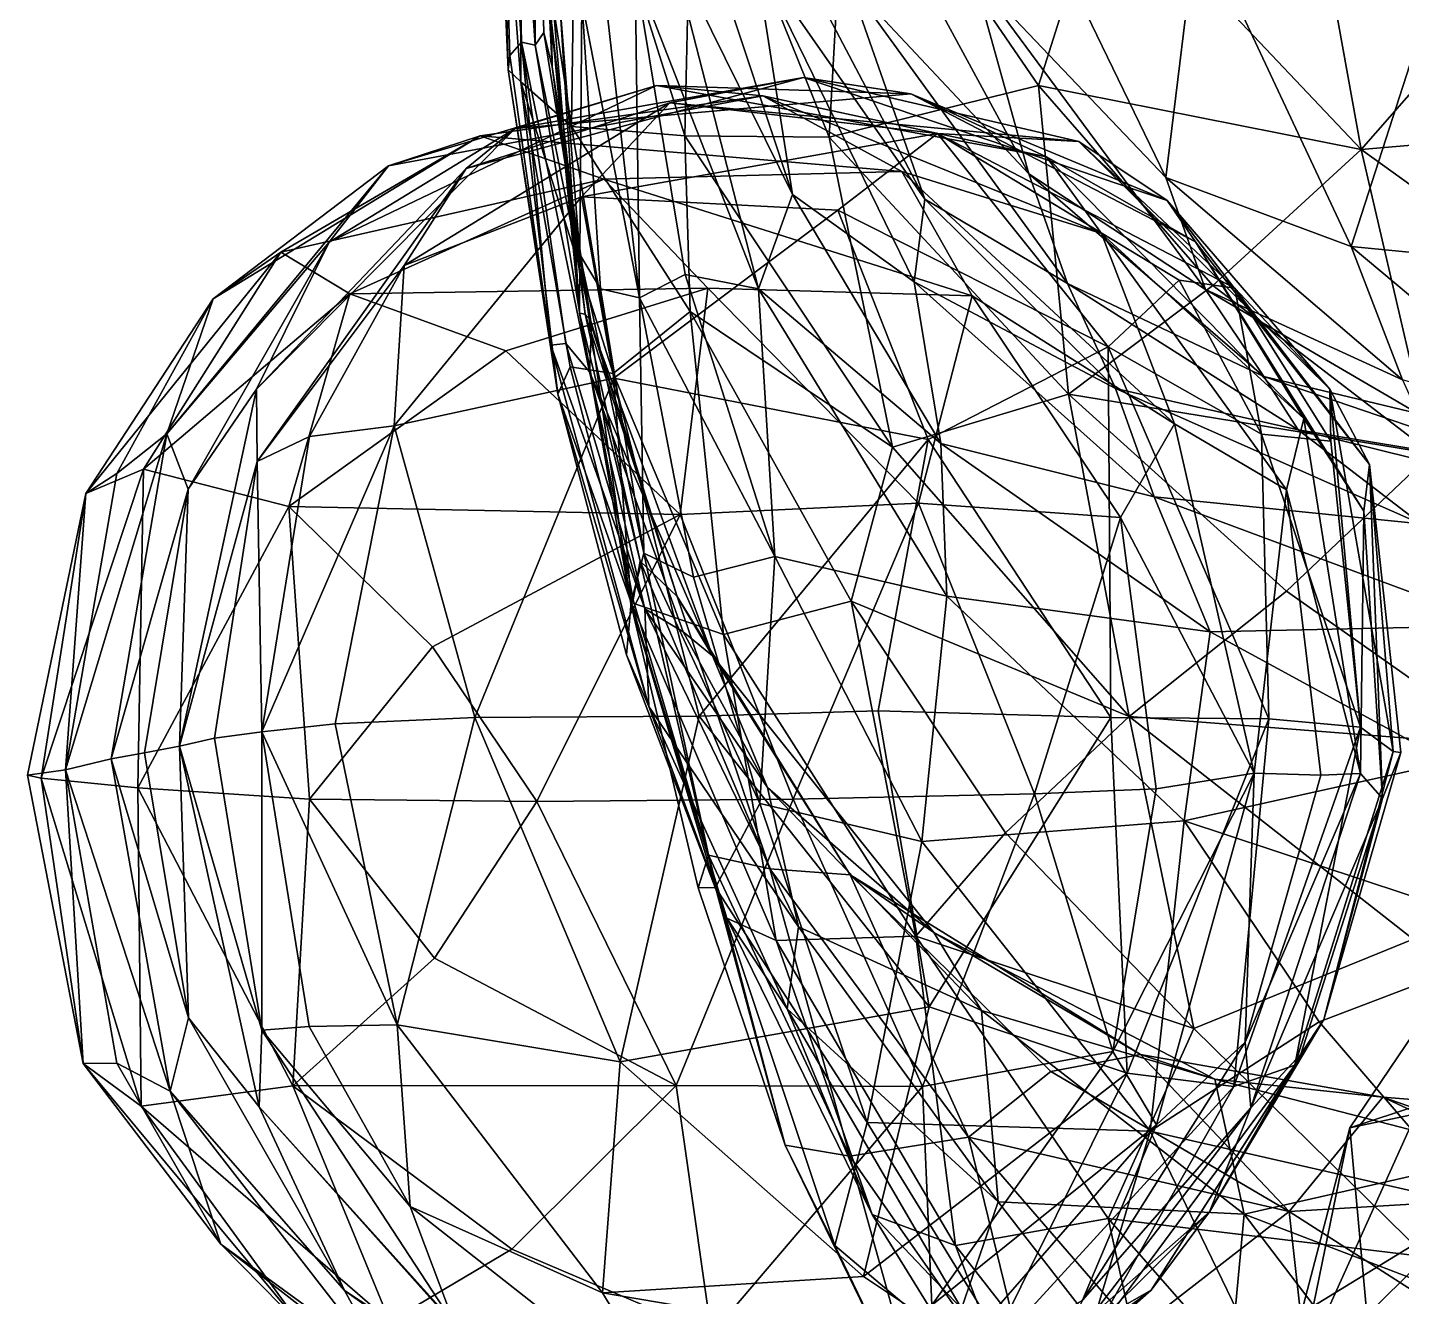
# Model space of a CAD drawing. Extents: x 373697 to 374058, y 6959904 to 6960301.
# Drawn here: x 373911.6 to 373932.45, y 6960183.37 to 6960202.63 of the extents above; entities that cross this region are included whole.
import ezdxf

# ---------------------------------------------------------------- set-up
doc = ezdxf.new("R2010")
doc.units = 0
doc.layers.add('Bht_Fk', color=7, linetype='CONTINUOUS')

msp = doc.modelspace()

# ---------------------------------------------------------------- linework, layer by layer
at = {"layer": 'Bht_Fk'}
for points in [[(373919.301, 6960202.366, 59.566), (373919.001, 6960206.827, 58.327), (373919.154, 6960206.919, 59.711)], [(373919.301, 6960202.366, 59.566), (373919.154, 6960206.919, 59.711), (373919.313, 6960206.947, 61.317)], [(373919.436, 6960202.558, 61.368), (373919.301, 6960202.366, 59.566), (373919.313, 6960206.947, 61.317)], [(373919.313, 6960206.947, 61.317), (373919.441, 6960206.422, 63.377), (373919.561, 6960202.039, 62.889)], [(373919.561, 6960202.039, 62.889), (373919.436, 6960202.558, 61.368), (373919.313, 6960206.947, 61.317)], [(373918.782, 6960206.63, 56.105), (373918.89, 6960201.99, 54.522), (373918.691, 6960206.568, 54.492)], [(373919.001, 6960206.827, 58.327), (373919.095, 6960202.412, 57.752), (373918.782, 6960206.63, 56.105)], [(373919.095, 6960202.412, 57.752), (373918.92, 6960202.208, 56.134), (373918.782, 6960206.63, 56.105)], [(373918.92, 6960202.208, 56.134), (373918.89, 6960201.99, 54.522), (373918.782, 6960206.63, 56.105)], [(373919.301, 6960202.366, 59.566), (373919.095, 6960202.412, 57.752), (373919.001, 6960206.827, 58.327)], [(373918.89, 6960201.99, 54.522), (373918.735, 6960206.477, 53.22), (373918.691, 6960206.568, 54.492)], [(373919.084, 6960201.809, 52.787), (373918.735, 6960206.477, 53.22), (373918.89, 6960201.99, 54.522)], [(373919.073, 6960206.3, 51.512), (373918.735, 6960206.477, 53.22), (373919.084, 6960201.809, 52.787)], [(373919.549, 6960202.712, 64.936), (373919.561, 6960202.039, 62.889), (373919.441, 6960206.422, 63.377)], [(373919.853, 6960201.133, 51.097), (373919.073, 6960206.3, 51.512), (373919.084, 6960201.809, 52.787)], [(373919.926, 6960206.227, 49.775), (373919.073, 6960206.3, 51.512), (373919.853, 6960201.133, 51.097)], [(373919.926, 6960206.227, 49.775), (373919.853, 6960201.133, 51.097), (373921.573, 6960200.992, 49.62)], [(373919.926, 6960206.227, 49.775), (373921.573, 6960200.992, 49.62), (373921.688, 6960206.114, 48.419)], [(373921.573, 6960200.992, 49.62), (373923.765, 6960200.97, 48.845), (373921.688, 6960206.114, 48.419)], [(373923.765, 6960200.97, 48.845), (373924.041, 6960205.987, 47.762), (373921.688, 6960206.114, 48.419)], [(373923.765, 6960200.97, 48.845), (373926.942, 6960201.755, 48.496), (373924.041, 6960205.987, 47.762)], [(373926.942, 6960201.755, 48.496), (373927.938, 6960204.906, 47.904), (373924.041, 6960205.987, 47.762)], [(373931.841, 6960200.783, 49.477), (373931.012, 6960205.383, 48.315), (373927.938, 6960204.906, 47.904)], [(373934.085, 6960203.347, 49.456), (373931.012, 6960205.383, 48.315), (373931.841, 6960200.783, 49.477)], [(373928.877, 6960200.358, 89.072), (373925.961, 6960203.419, 86.954), (373926.704, 6960204.84, 88.617)], [(373928.877, 6960200.358, 89.072), (373926.704, 6960204.84, 88.617), (373929.358, 6960204.291, 91.318)], [(373926.942, 6960201.755, 48.496), (373931.841, 6960200.783, 49.477), (373927.938, 6960204.906, 47.904)], [(373926.795, 6960200.413, 85.548), (373924.062, 6960203.329, 82.921), (373924.568, 6960204.523, 85.148)], [(373926.795, 6960200.413, 85.548), (373924.568, 6960204.523, 85.148), (373925.961, 6960203.419, 86.954)], [(373933.371, 6960204.517, 94.405), (373931.687, 6960199.311, 91.798), (373929.358, 6960204.291, 91.318)], [(373935.406, 6960198.944, 94.969), (373931.687, 6960199.311, 91.798), (373933.371, 6960204.517, 94.405)], [(373931.687, 6960199.311, 91.798), (373928.877, 6960200.358, 89.072), (373929.358, 6960204.291, 91.318)], [(373920.821, 6960203.481, 73.489), (373921.367, 6960203.835, 75.432), (373922.694, 6960198.669, 75.717)], [(373923.21, 6960200.101, 77.616), (373921.367, 6960203.835, 75.432), (373922.05, 6960203.596, 77.377)], [(373922.694, 6960198.669, 75.717), (373921.367, 6960203.835, 75.432), (373923.21, 6960200.101, 77.616)], [(373922.644, 6960203.716, 79.24), (373923.21, 6960200.101, 77.616), (373922.05, 6960203.596, 77.377)], [(373925.215, 6960200.027, 81.573), (373922.644, 6960203.716, 79.24), (373923.223, 6960203.82, 81.103)], [(373925.056, 6960198.775, 79.8), (373922.644, 6960203.716, 79.24), (373925.215, 6960200.027, 81.573)], [(373923.21, 6960200.101, 77.616), (373922.644, 6960203.716, 79.24), (373925.056, 6960198.775, 79.8)], [(373925.215, 6960200.027, 81.573), (373923.223, 6960203.82, 81.103), (373924.062, 6960203.329, 82.921)], [(373920.886, 6960198.529, 71.875), (373920.351, 6960203.26, 71.804), (373920.821, 6960203.481, 73.489)], [(373922.694, 6960198.669, 75.717), (373921.581, 6960198.888, 73.732), (373920.821, 6960203.481, 73.489)], [(373921.581, 6960198.888, 73.732), (373920.886, 6960198.529, 71.875), (373920.821, 6960203.481, 73.489)], [(373924.062, 6960203.329, 82.921), (373926.795, 6960200.413, 85.548), (373927.381, 6960198.751, 83.879)], [(373924.062, 6960203.329, 82.921), (373927.381, 6960198.751, 83.879), (373925.215, 6960200.027, 81.573)], [(373928.877, 6960200.358, 89.072), (373929.478, 6960198.657, 87.846), (373925.961, 6960203.419, 86.954)], [(373929.478, 6960198.657, 87.846), (373926.795, 6960200.413, 85.548), (373925.961, 6960203.419, 86.954)], [(373931.841, 6960200.783, 49.477), (373937.565, 6960201.274, 51.15), (373934.085, 6960203.347, 49.456)], [(373920.011, 6960203.039, 70.147), (373920.351, 6960203.26, 71.804), (373920.886, 6960198.529, 71.875)], [(373919.549, 6960202.712, 64.936), (373919.58, 6960202.913, 66.496), (373919.973, 6960198.301, 66.463)], [(373919.973, 6960198.301, 66.463), (373919.58, 6960202.913, 66.496), (373919.675, 6960203.004, 67.83)], [(373919.978, 6960199.189, 68.404), (373919.675, 6960203.004, 67.83), (373920.011, 6960203.039, 70.147)], [(373919.973, 6960198.301, 66.463), (373919.675, 6960203.004, 67.83), (373919.978, 6960199.189, 68.404)], [(373920.292, 6960198.666, 69.972), (373919.978, 6960199.189, 68.404), (373920.011, 6960203.039, 70.147)], [(373920.292, 6960198.666, 69.972), (373920.011, 6960203.039, 70.147), (373920.886, 6960198.529, 71.875)], [(373919.549, 6960202.712, 64.936), (373920.06, 6960198.283, 64.402), (373919.561, 6960202.039, 62.889)], [(373920.06, 6960198.283, 64.402), (373919.549, 6960202.712, 64.936), (373919.973, 6960198.301, 66.463)], [(373920.159, 6960198.107, 61.477), (373919.301, 6960202.366, 59.566), (373919.436, 6960202.558, 61.368)], [(373920.159, 6960198.107, 61.477), (373919.436, 6960202.558, 61.368), (373919.561, 6960202.039, 62.889)], [(373919.095, 6960202.412, 57.752), (373919.541, 6960197.815, 56.226), (373918.92, 6960202.208, 56.134)], [(373919.095, 6960202.412, 57.752), (373919.301, 6960202.366, 59.566), (373920.129, 6960197.41, 59.523)], [(373920.129, 6960197.41, 59.523), (373919.768, 6960197.84, 57.953), (373919.095, 6960202.412, 57.752)], [(373919.768, 6960197.84, 57.953), (373919.541, 6960197.815, 56.226), (373919.095, 6960202.412, 57.752)], [(373920.159, 6960198.107, 61.477), (373920.129, 6960197.41, 59.523), (373919.301, 6960202.366, 59.566)], [(373918.92, 6960202.208, 56.134), (373919.541, 6960197.815, 56.226), (373918.89, 6960201.99, 54.522)], [(373918.255, 6960200.495, 162.487), (373923.373, 6960201.878, 164.016), (373921.348, 6960201.491, 165.119)], [(373918.255, 6960200.495, 162.487), (373918.997, 6960201.103, 160.942), (373923.373, 6960201.878, 164.016)], [(373919.541, 6960197.815, 56.226), (373919.648, 6960197.07, 54.334), (373918.89, 6960201.99, 54.522)], [(373919.084, 6960201.809, 52.787), (373918.89, 6960201.99, 54.522), (373919.648, 6960197.07, 54.334)], [(373923.373, 6960201.878, 164.016), (373918.997, 6960201.103, 160.942), (373925.004, 6960201.627, 162.781)], [(373920.06, 6960198.283, 64.402), (373920.143, 6960198.192, 63.147), (373919.561, 6960202.039, 62.889)], [(373920.143, 6960198.192, 63.147), (373920.159, 6960198.107, 61.477), (373919.561, 6960202.039, 62.889)], [(373923.373, 6960201.878, 164.016), (373927.553, 6960200.902, 166.809), (373921.348, 6960201.491, 165.119)], [(373923.373, 6960201.878, 164.016), (373928.898, 6960200.007, 165.507), (373927.553, 6960200.902, 166.809)], [(373925.004, 6960201.627, 162.781), (373928.898, 6960200.007, 165.507), (373923.373, 6960201.878, 164.016)], [(373916.177, 6960199.378, 158.452), (373921.143, 6960201.755, 159.998), (373918.997, 6960201.103, 160.942)], [(373917.078, 6960200.535, 157.121), (373921.143, 6960201.755, 159.998), (373916.177, 6960199.378, 158.452)], [(373921.143, 6960201.755, 159.998), (373917.078, 6960200.535, 157.121), (373922.76, 6960201.599, 158.766)], [(373921.143, 6960201.755, 159.998), (373925.004, 6960201.627, 162.781), (373918.997, 6960201.103, 160.942)], [(373919.648, 6960197.07, 54.334), (373919.832, 6960197.483, 52.885), (373919.084, 6960201.809, 52.787)], [(373919.832, 6960197.483, 52.885), (373920.484, 6960197.382, 51.74), (373919.084, 6960201.809, 52.787)], [(373920.484, 6960197.382, 51.74), (373919.853, 6960201.133, 51.097), (373919.084, 6960201.809, 52.787)], [(373921.143, 6960201.755, 159.998), (373927.065, 6960200.672, 161.63), (373925.004, 6960201.627, 162.781)], [(373922.76, 6960201.599, 158.766), (373927.065, 6960200.672, 161.63), (373921.143, 6960201.755, 159.998)], [(373927.4, 6960197.067, 49.881), (373926.942, 6960201.755, 48.496), (373923.765, 6960200.97, 48.845)], [(373925.004, 6960201.627, 162.781), (373929.328, 6960199.38, 163.725), (373928.898, 6960200.007, 165.507)], [(373927.065, 6960200.672, 161.63), (373929.328, 6960199.38, 163.725), (373925.004, 6960201.627, 162.781)], [(373929.59, 6960198.721, 49.619), (373926.942, 6960201.755, 48.496), (373927.4, 6960197.067, 49.881)], [(373931.841, 6960200.783, 49.477), (373926.942, 6960201.755, 48.496), (373929.59, 6960198.721, 49.619)], [(373918.469, 6960200.992, 155.838), (373922.76, 6960201.599, 158.766), (373917.078, 6960200.535, 157.121)], [(373920.003, 6960200.066, 166.304), (373917.313, 6960199.02, 163.903), (373921.348, 6960201.491, 165.119)], [(373917.313, 6960199.02, 163.903), (373918.255, 6960200.495, 162.487), (373921.348, 6960201.491, 165.119)], [(373918.469, 6960200.992, 155.838), (373924.868, 6960200.448, 157.684), (373922.76, 6960201.599, 158.766)], [(373925.408, 6960201.028, 168.041), (373920.003, 6960200.066, 166.304), (373921.348, 6960201.491, 165.119)], [(373927.553, 6960200.902, 166.809), (373925.408, 6960201.028, 168.041), (373921.348, 6960201.491, 165.119)], [(373922.76, 6960201.599, 158.766), (373927.897, 6960199.508, 160.187), (373927.065, 6960200.672, 161.63)], [(373924.868, 6960200.448, 157.684), (373927.897, 6960199.508, 160.187), (373922.76, 6960201.599, 158.766)], [(373931.841, 6960200.783, 49.477), (373935.134, 6960198.415, 51.111), (373937.565, 6960201.274, 51.15)], [(373918.997, 6960201.103, 160.942), (373918.255, 6960200.495, 162.487), (373915.07, 6960197.144, 159.826)], [(373915.07, 6960197.144, 159.826), (373916.177, 6960199.378, 158.452), (373918.997, 6960201.103, 160.942)], [(373919.853, 6960201.133, 51.097), (373921.657, 6960198.325, 50.408), (373921.573, 6960200.992, 49.62)], [(373920.484, 6960197.382, 51.74), (373921.657, 6960198.325, 50.408), (373919.853, 6960201.133, 51.097)], [(373923.895, 6960199.863, 169.091), (373920.003, 6960200.066, 166.304), (373925.408, 6960201.028, 168.041)], [(373928.001, 6960197.786, 170.78), (373923.895, 6960199.863, 169.091), (373925.408, 6960201.028, 168.041)], [(373925.408, 6960201.028, 168.041), (373929.925, 6960198.679, 169.2), (373929.078, 6960198.799, 169.85)], [(373927.553, 6960200.902, 166.809), (373929.925, 6960198.679, 169.2), (373925.408, 6960201.028, 168.041)], [(373929.078, 6960198.799, 169.85), (373928.001, 6960197.786, 170.78), (373925.408, 6960201.028, 168.041)], [(373914.413, 6960198.516, 154.597), (373918.469, 6960200.992, 155.838), (373917.078, 6960200.535, 157.121)], [(373914.413, 6960198.516, 154.597), (373915.443, 6960199.223, 153.302), (373918.469, 6960200.992, 155.838)], [(373918.469, 6960200.992, 155.838), (373915.443, 6960199.223, 153.302), (373920.342, 6960200.332, 154.53)], [(373924.868, 6960200.448, 157.684), (373918.469, 6960200.992, 155.838), (373920.342, 6960200.332, 154.53)], [(373921.573, 6960200.992, 49.62), (373924.727, 6960196.266, 50.16), (373923.765, 6960200.97, 48.845)], [(373921.657, 6960198.325, 50.408), (373924.727, 6960196.266, 50.16), (373921.573, 6960200.992, 49.62)], [(373924.727, 6960196.266, 50.16), (373927.4, 6960197.067, 49.881), (373923.765, 6960200.97, 48.845)], [(373927.553, 6960200.902, 166.809), (373931.364, 6960197.144, 168.236), (373929.925, 6960198.679, 169.2)], [(373927.553, 6960200.902, 166.809), (373928.898, 6960200.007, 165.507), (373931.364, 6960197.144, 168.236)], [(373930.969, 6960196.699, 162.677), (373929.328, 6960199.38, 163.725), (373927.065, 6960200.672, 161.63)], [(373927.897, 6960199.508, 160.187), (373930.969, 6960196.699, 162.677), (373927.065, 6960200.672, 161.63)], [(373932.915, 6960196.168, 51.232), (373931.841, 6960200.783, 49.477), (373929.59, 6960198.721, 49.619)], [(373932.915, 6960196.168, 51.232), (373935.134, 6960198.415, 51.111), (373931.841, 6960200.783, 49.477)], [(373917.078, 6960200.535, 157.121), (373916.177, 6960199.378, 158.452), (373913.71, 6960196.468, 155.958)], [(373913.71, 6960196.468, 155.958), (373914.413, 6960198.516, 154.597), (373917.078, 6960200.535, 157.121)], [(373915.08, 6960196.049, 161.429), (373915.07, 6960197.144, 159.826), (373918.255, 6960200.495, 162.487)], [(373915.08, 6960196.049, 161.429), (373918.255, 6960200.495, 162.487), (373917.313, 6960199.02, 163.903)], [(373925.934, 6960198.563, 156.526), (373924.868, 6960200.448, 157.684), (373920.342, 6960200.332, 154.53)], [(373929.006, 6960196.619, 158.727), (373927.897, 6960199.508, 160.187), (373924.868, 6960200.448, 157.684)], [(373925.934, 6960198.563, 156.526), (373929.006, 6960196.619, 158.727), (373924.868, 6960200.448, 157.684)], [(373930.362, 6960197.339, 86.361), (373926.795, 6960200.413, 85.548), (373929.478, 6960198.657, 87.846)], [(373927.381, 6960198.751, 83.879), (373926.795, 6960200.413, 85.548), (373930.362, 6960197.339, 86.361)], [(373915.443, 6960199.223, 153.302), (373916.488, 6960198.594, 151.932), (373920.342, 6960200.332, 154.53)], [(373916.488, 6960198.594, 151.932), (373921.922, 6960198.68, 153.602), (373920.342, 6960200.332, 154.53)], [(373921.922, 6960198.68, 153.602), (373925.934, 6960198.563, 156.526), (373920.342, 6960200.332, 154.53)], [(373932.466, 6960197.287, 90.347), (373928.877, 6960200.358, 89.072), (373931.687, 6960199.311, 91.798)], [(373929.478, 6960198.657, 87.846), (373928.877, 6960200.358, 89.072), (373932.466, 6960197.287, 90.347)], [(373917.162, 6960196.59, 165.473), (373920.003, 6960200.066, 166.304), (373920.497, 6960197.314, 168.449)], [(373917.313, 6960199.02, 163.903), (373920.003, 6960200.066, 166.304), (373917.162, 6960196.59, 165.473)], [(373920.497, 6960197.314, 168.449), (373920.003, 6960200.066, 166.304), (373923.895, 6960199.863, 169.091)], [(373922.694, 6960198.669, 75.717), (373923.21, 6960200.101, 77.616), (373925.459, 6960196.321, 78.16)], [(373925.459, 6960196.321, 78.16), (373923.21, 6960200.101, 77.616), (373925.056, 6960198.775, 79.8)], [(373925.056, 6960198.775, 79.8), (373925.215, 6960200.027, 81.573), (373928.113, 6960197.157, 82.327)], [(373928.113, 6960197.157, 82.327), (373925.215, 6960200.027, 81.573), (373927.381, 6960198.751, 83.879)], [(373931.364, 6960197.144, 168.236), (373928.898, 6960200.007, 165.507), (373931.968, 6960196.001, 166.374)], [(373931.968, 6960196.001, 166.374), (373928.898, 6960200.007, 165.507), (373929.328, 6960199.38, 163.725)], [(373925.268, 6960196.38, 171.151), (373920.497, 6960197.314, 168.449), (373923.895, 6960199.863, 169.091)], [(373928.001, 6960197.786, 170.78), (373925.268, 6960196.38, 171.151), (373923.895, 6960199.863, 169.091)], [(373913.71, 6960196.468, 155.958), (373916.177, 6960199.378, 158.452), (373914.035, 6960195.625, 158.016)], [(373914.035, 6960195.625, 158.016), (373916.177, 6960199.378, 158.452), (373915.07, 6960197.144, 159.826)], [(373927.897, 6960199.508, 160.187), (373930.708, 6960195.615, 160.897), (373930.969, 6960196.699, 162.677)], [(373929.006, 6960196.619, 158.727), (373930.708, 6960195.615, 160.897), (373927.897, 6960199.508, 160.187)], [(373929.328, 6960199.38, 163.725), (373931.883, 6960195.291, 164.322), (373931.968, 6960196.001, 166.374)], [(373930.969, 6960196.699, 162.677), (373931.883, 6960195.291, 164.322), (373929.328, 6960199.38, 163.725)], [(373912.482, 6960195.562, 152.271), (373915.443, 6960199.223, 153.302), (373914.413, 6960198.516, 154.597)], [(373912.482, 6960195.562, 152.271), (373913.357, 6960195.929, 150.718), (373915.443, 6960199.223, 153.302)], [(373913.357, 6960195.929, 150.718), (373916.488, 6960198.594, 151.932), (373915.443, 6960199.223, 153.302)], [(373919.973, 6960198.301, 66.463), (373919.978, 6960199.189, 68.404), (373920.755, 6960193.894, 68.242)], [(373920.755, 6960193.894, 68.242), (373919.978, 6960199.189, 68.404), (373920.952, 6960194.655, 70.24)], [(373920.292, 6960198.666, 69.972), (373920.952, 6960194.655, 70.24), (373919.978, 6960199.189, 68.404)], [(373931.687, 6960199.311, 91.798), (373934.985, 6960196.554, 92.751), (373932.466, 6960197.287, 90.347)], [(373935.406, 6960198.944, 94.969), (373934.985, 6960196.554, 92.751), (373931.687, 6960199.311, 91.798)], [(373915.875, 6960196.425, 163.422), (373915.08, 6960196.049, 161.429), (373917.313, 6960199.02, 163.903)], [(373915.875, 6960196.425, 163.422), (373917.313, 6960199.02, 163.903), (373917.162, 6960196.59, 165.473)], [(373920.886, 6960198.529, 71.875), (373921.581, 6960198.888, 73.732), (373922.94, 6960194.603, 74.052)], [(373922.94, 6960194.603, 74.052), (373921.581, 6960198.888, 73.732), (373922.694, 6960198.669, 75.717)], [(373925.056, 6960198.775, 79.8), (373928.697, 6960195.51, 80.658), (373925.459, 6960196.321, 78.16)], [(373928.113, 6960197.157, 82.327), (373928.697, 6960195.51, 80.658), (373925.056, 6960198.775, 79.8)], [(373930.362, 6960197.339, 86.361), (373930.883, 6960196.527, 84.802), (373927.381, 6960198.751, 83.879)], [(373930.883, 6960196.527, 84.802), (373928.113, 6960197.157, 82.327), (373927.381, 6960198.751, 83.879)], [(373927.4, 6960197.067, 49.881), (373932.915, 6960196.168, 51.232), (373929.59, 6960198.721, 49.619)], [(373929.078, 6960198.799, 169.85), (373930.33, 6960196.461, 170.582), (373928.001, 6960197.786, 170.78)], [(373930.33, 6960196.461, 170.582), (373929.078, 6960198.799, 169.85), (373929.925, 6960198.679, 169.2)], [(373912.952, 6960195.867, 154.108), (373912.482, 6960195.562, 152.271), (373914.413, 6960198.516, 154.597)], [(373912.952, 6960195.867, 154.108), (373914.413, 6960198.516, 154.597), (373913.71, 6960196.468, 155.958)], [(373913.357, 6960195.929, 150.718), (373915.564, 6960195.365, 149.875), (373916.488, 6960198.594, 151.932)], [(373915.564, 6960195.365, 149.875), (373918.855, 6960197.725, 151.621), (373916.488, 6960198.594, 151.932)], [(373918.855, 6960197.725, 151.621), (373921.922, 6960198.68, 153.602), (373916.488, 6960198.594, 151.932)], [(373918.855, 6960197.725, 151.621), (373921.505, 6960195.244, 151.737), (373921.922, 6960198.68, 153.602)], [(373920.886, 6960198.529, 71.875), (373920.952, 6960194.655, 70.24), (373920.292, 6960198.666, 69.972)], [(373922.94, 6960194.603, 74.052), (373921.707, 6960194.292, 71.954), (373920.886, 6960198.529, 71.875)], [(373921.707, 6960194.292, 71.954), (373920.952, 6960194.655, 70.24), (373920.886, 6960198.529, 71.875)], [(373921.505, 6960195.244, 151.737), (373925.123, 6960195.417, 154.185), (373921.922, 6960198.68, 153.602)], [(373925.934, 6960198.563, 156.526), (373921.922, 6960198.68, 153.602), (373925.123, 6960195.417, 154.185)], [(373925.459, 6960196.321, 78.16), (373925.551, 6960194.005, 76.669), (373922.694, 6960198.669, 75.717)], [(373925.551, 6960194.005, 76.669), (373922.94, 6960194.603, 74.052), (373922.694, 6960198.669, 75.717)], [(373925.123, 6960195.417, 154.185), (373928.187, 6960195.196, 156.94), (373925.934, 6960198.563, 156.526)], [(373928.187, 6960195.196, 156.94), (373929.006, 6960196.619, 158.727), (373925.934, 6960198.563, 156.526)], [(373932.466, 6960197.287, 90.347), (373932.702, 6960196.777, 88.698), (373929.478, 6960198.657, 87.846)], [(373932.702, 6960196.777, 88.698), (373930.362, 6960197.339, 86.361), (373929.478, 6960198.657, 87.846)], [(373931.381, 6960196.355, 169.555), (373930.33, 6960196.461, 170.582), (373929.925, 6960198.679, 169.2)], [(373931.381, 6960196.355, 169.555), (373929.925, 6960198.679, 169.2), (373931.364, 6960197.144, 168.236)], [(373919.973, 6960198.301, 66.463), (373920.755, 6960193.894, 68.242), (373920.791, 6960193.946, 66.605)], [(373919.973, 6960198.301, 66.463), (373920.791, 6960193.946, 66.605), (373920.896, 6960194.533, 65.203)], [(373920.896, 6960194.533, 65.203), (373920.06, 6960198.283, 64.402), (373919.973, 6960198.301, 66.463)], [(373922.159, 6960193.42, 51.943), (373921.657, 6960198.325, 50.408), (373920.484, 6960197.382, 51.74)], [(373922.159, 6960193.42, 51.943), (373924.097, 6960193.928, 51.032), (373921.657, 6960198.325, 50.408)], [(373924.097, 6960193.928, 51.032), (373924.727, 6960196.266, 50.16), (373921.657, 6960198.325, 50.408)], [(373920.896, 6960194.533, 65.203), (373921.459, 6960193.999, 63.375), (373920.06, 6960198.283, 64.402)], [(373921.459, 6960193.999, 63.375), (373920.143, 6960198.192, 63.147), (373920.06, 6960198.283, 64.402)], [(373920.129, 6960197.41, 59.523), (373920.159, 6960198.107, 61.477), (373921.994, 6960193.097, 61.652)], [(373921.459, 6960193.999, 63.375), (373920.159, 6960198.107, 61.477), (373920.143, 6960198.192, 63.147)], [(373921.459, 6960193.999, 63.375), (373921.994, 6960193.097, 61.652), (373920.159, 6960198.107, 61.477)], [(373915.564, 6960195.365, 149.875), (373921.505, 6960195.244, 151.737), (373918.855, 6960197.725, 151.621)], [(373920.968, 6960193.811, 58.253), (373919.541, 6960197.815, 56.226), (373919.768, 6960197.84, 57.953)], [(373919.541, 6960197.815, 56.226), (373921.03, 6960192.328, 56.124), (373919.648, 6960197.07, 54.334)], [(373920.968, 6960193.811, 58.253), (373921.03, 6960192.328, 56.124), (373919.541, 6960197.815, 56.226)], [(373920.968, 6960193.811, 58.253), (373919.768, 6960197.84, 57.953), (373920.129, 6960197.41, 59.523)], [(373928.039, 6960192.16, 171.879), (373925.268, 6960196.38, 171.151), (373928.001, 6960197.786, 170.78)], [(373930.44, 6960192.139, 171.098), (373928.039, 6960192.16, 171.879), (373928.001, 6960197.786, 170.78)], [(373930.44, 6960192.139, 171.098), (373928.001, 6960197.786, 170.78), (373930.33, 6960196.461, 170.582)], [(373920.761, 6960193.906, 53.38), (373919.832, 6960197.483, 52.885), (373919.648, 6960197.07, 54.334)], [(373920.761, 6960193.906, 53.38), (373920.484, 6960197.382, 51.74), (373919.832, 6960197.483, 52.885)], [(373918.384, 6960192.159, 167.467), (373917.162, 6960196.59, 165.473), (373920.497, 6960197.314, 168.449)], [(373921.79, 6960192.182, 170.44), (373918.384, 6960192.159, 167.467), (373920.497, 6960197.314, 168.449)], [(373920.129, 6960197.41, 59.523), (373921.994, 6960193.097, 61.652), (373921.55, 6960193.461, 60.04)], [(373920.968, 6960193.811, 58.253), (373920.129, 6960197.41, 59.523), (373921.55, 6960193.461, 60.04)], [(373920.761, 6960193.906, 53.38), (373922.159, 6960193.42, 51.943), (373920.484, 6960197.382, 51.74)], [(373925.268, 6960196.38, 171.151), (373921.79, 6960192.182, 170.44), (373920.497, 6960197.314, 168.449)], [(373930.362, 6960197.339, 86.361), (373932.702, 6960196.777, 88.698), (373934.486, 6960195.93, 87.505)], [(373934.486, 6960195.93, 87.505), (373930.883, 6960196.527, 84.802), (373930.362, 6960197.339, 86.361)], [(373915.08, 6960196.049, 161.429), (373913.901, 6960191.728, 159.318), (373915.07, 6960197.144, 159.826)], [(373913.901, 6960191.728, 159.318), (373914.035, 6960195.625, 158.016), (373915.07, 6960197.144, 159.826)], [(373921.03, 6960192.328, 56.124), (373920.689, 6960193.115, 54.707), (373919.648, 6960197.07, 54.334)], [(373920.689, 6960193.115, 54.707), (373920.761, 6960193.906, 53.38), (373919.648, 6960197.07, 54.334)], [(373924.727, 6960196.266, 50.16), (373928.319, 6960192.179, 51.636), (373927.4, 6960197.067, 49.881)], [(373927.4, 6960197.067, 49.881), (373930.708, 6960194.08, 51.409), (373932.915, 6960196.168, 51.232)], [(373928.319, 6960192.179, 51.636), (373930.708, 6960194.08, 51.409), (373927.4, 6960197.067, 49.881)], [(373930.883, 6960196.527, 84.802), (373932.748, 6960195.102, 83.501), (373928.113, 6960197.157, 82.327)], [(373932.748, 6960195.102, 83.501), (373928.697, 6960195.51, 80.658), (373928.113, 6960197.157, 82.327)], [(373931.364, 6960197.144, 168.236), (373931.833, 6960192.013, 169.758), (373931.381, 6960196.355, 169.555)], [(373931.364, 6960197.144, 168.236), (373932.325, 6960191.645, 168.113), (373931.833, 6960192.013, 169.758)], [(373931.968, 6960196.001, 166.374), (373932.325, 6960191.645, 168.113), (373931.364, 6960197.144, 168.236)], [(373929.006, 6960196.619, 158.727), (373928.187, 6960195.196, 156.94), (373930.217, 6960191.317, 158.957)], [(373930.217, 6960191.317, 158.957), (373930.708, 6960195.615, 160.897), (373929.006, 6960196.619, 158.727)], [(373930.969, 6960196.699, 162.677), (373930.708, 6960195.615, 160.897), (373931.829, 6960191.311, 162.813)], [(373931.829, 6960191.311, 162.813), (373931.883, 6960195.291, 164.322), (373930.969, 6960196.699, 162.677)], [(373912.866, 6960191.533, 155.608), (373912.171, 6960191.369, 153.613), (373913.71, 6960196.468, 155.958)], [(373912.171, 6960191.369, 153.613), (373912.952, 6960195.867, 154.108), (373913.71, 6960196.468, 155.958)], [(373914.035, 6960195.625, 158.016), (373912.866, 6960191.533, 155.608), (373913.71, 6960196.468, 155.958)], [(373915.154, 6960191.944, 163.123), (373915.08, 6960196.049, 161.429), (373915.875, 6960196.425, 163.422)], [(373916.265, 6960192.064, 165.111), (373915.154, 6960191.944, 163.123), (373917.162, 6960196.59, 165.473)], [(373915.154, 6960191.944, 163.123), (373915.875, 6960196.425, 163.422), (373917.162, 6960196.59, 165.473)], [(373916.265, 6960192.064, 165.111), (373917.162, 6960196.59, 165.473), (373918.384, 6960192.159, 167.467)], [(373930.33, 6960196.461, 170.582), (373931.833, 6960192.013, 169.758), (373930.44, 6960192.139, 171.098)], [(373931.833, 6960192.013, 169.758), (373930.33, 6960196.461, 170.582), (373931.381, 6960196.355, 169.555)], [(373934.486, 6960195.93, 87.505), (373936.192, 6960195.214, 86.287), (373930.883, 6960196.527, 84.802)], [(373936.192, 6960195.214, 86.287), (373932.748, 6960195.102, 83.501), (373930.883, 6960196.527, 84.802)], [(373924.511, 6960192.264, 171.761), (373921.79, 6960192.182, 170.44), (373925.268, 6960196.38, 171.151)], [(373928.319, 6960192.179, 51.636), (373924.727, 6960196.266, 50.16), (373924.097, 6960193.928, 51.032)], [(373924.511, 6960192.264, 171.761), (373925.268, 6960196.38, 171.151), (373928.039, 6960192.16, 171.879)], [(373928.697, 6960195.51, 80.658), (373929.55, 6960193.46, 79.364), (373925.459, 6960196.321, 78.16)], [(373929.55, 6960193.46, 79.364), (373925.551, 6960194.005, 76.669), (373925.459, 6960196.321, 78.16)], [(373913.901, 6960191.728, 159.318), (373915.08, 6960196.049, 161.429), (373914.434, 6960191.848, 161.195)], [(373915.08, 6960196.049, 161.429), (373915.154, 6960191.944, 163.123), (373914.434, 6960191.848, 161.195)], [(373930.708, 6960194.08, 51.409), (373934.037, 6960191.732, 53.114), (373932.915, 6960196.168, 51.232)], [(373931.883, 6960195.291, 164.322), (373932.163, 6960190.933, 164.786), (373931.968, 6960196.001, 166.374)], [(373932.441, 6960191.628, 166.348), (373932.325, 6960191.645, 168.113), (373931.968, 6960196.001, 166.374)], [(373932.163, 6960190.933, 164.786), (373932.441, 6960191.628, 166.348), (373931.968, 6960196.001, 166.374)], [(373911.805, 6960191.243, 150.328), (373913.357, 6960195.929, 150.718), (373912.482, 6960195.562, 152.271)], [(373913.269, 6960191.094, 149.279), (373913.357, 6960195.929, 150.718), (373911.805, 6960191.243, 150.328)], [(373912.171, 6960191.369, 153.613), (373912.482, 6960195.562, 152.271), (373912.952, 6960195.867, 154.108)], [(373913.357, 6960195.929, 150.718), (373913.269, 6960191.094, 149.279), (373915.564, 6960195.365, 149.875)], [(373914.035, 6960195.625, 158.016), (373913.374, 6960191.623, 157.501), (373912.866, 6960191.533, 155.608)], [(373913.374, 6960191.623, 157.501), (373914.035, 6960195.625, 158.016), (373913.901, 6960191.728, 159.318)], [(373930.217, 6960191.317, 158.957), (373931.227, 6960191.286, 160.914), (373930.708, 6960195.615, 160.897)], [(373930.708, 6960195.615, 160.897), (373931.227, 6960191.286, 160.914), (373931.829, 6960191.311, 162.813)], [(373912.482, 6960195.562, 152.271), (373912.171, 6960191.369, 153.613), (373911.596, 6960191.288, 151.905)], [(373911.596, 6960191.288, 151.905), (373911.805, 6960191.243, 150.328), (373912.482, 6960195.562, 152.271)], [(373921.505, 6960195.244, 151.737), (373923.221, 6960190.92, 152), (373925.123, 6960195.417, 154.185)], [(373925.123, 6960195.417, 154.185), (373923.221, 6960190.92, 152), (373926.881, 6960191.003, 154.871)], [(373926.881, 6960191.003, 154.871), (373928.187, 6960195.196, 156.94), (373925.123, 6960195.417, 154.185)], [(373928.697, 6960195.51, 80.658), (373933.95, 6960193.557, 82.152), (373929.55, 6960193.46, 79.364)], [(373928.697, 6960195.51, 80.658), (373932.748, 6960195.102, 83.501), (373933.95, 6960193.557, 82.152)], [(373913.269, 6960191.094, 149.279), (373915.878, 6960190.923, 148.671), (373915.564, 6960195.365, 149.875)], [(373915.878, 6960190.923, 148.671), (373917.746, 6960193.236, 149.456), (373915.564, 6960195.365, 149.875)], [(373917.746, 6960193.236, 149.456), (373921.505, 6960195.244, 151.737), (373915.564, 6960195.365, 149.875)], [(373917.746, 6960193.236, 149.456), (373919.328, 6960190.887, 149.741), (373921.505, 6960195.244, 151.737)], [(373921.505, 6960195.244, 151.737), (373919.328, 6960190.887, 149.741), (373923.221, 6960190.92, 152)], [(373926.881, 6960191.003, 154.871), (373928.73, 6960191.079, 156.808), (373928.187, 6960195.196, 156.94)], [(373930.217, 6960191.317, 158.957), (373928.187, 6960195.196, 156.94), (373928.73, 6960191.079, 156.808)], [(373931.829, 6960191.311, 162.813), (373932.163, 6960190.933, 164.786), (373931.883, 6960195.291, 164.322)], [(373920.755, 6960193.894, 68.242), (373920.952, 6960194.655, 70.24), (373922.038, 6960189.579, 70.152)], [(373920.896, 6960194.533, 65.203), (373920.791, 6960193.946, 66.605), (373921.931, 6960190.074, 67.048)], [(373922.863, 6960189.865, 65.602), (373921.459, 6960193.999, 63.375), (373920.896, 6960194.533, 65.203)], [(373920.896, 6960194.533, 65.203), (373921.931, 6960190.074, 67.048), (373922.863, 6960189.865, 65.602)], [(373922.711, 6960190.858, 72.15), (373920.952, 6960194.655, 70.24), (373921.707, 6960194.292, 71.954)], [(373922.038, 6960189.579, 70.152), (373920.952, 6960194.655, 70.24), (373922.711, 6960190.858, 72.15)], [(373922.711, 6960190.858, 72.15), (373921.707, 6960194.292, 71.954), (373922.94, 6960194.603, 74.052)], [(373922.711, 6960190.858, 72.15), (373922.94, 6960194.603, 74.052), (373925.173, 6960190.28, 74.57)], [(373922.94, 6960194.603, 74.052), (373925.551, 6960194.005, 76.669), (373925.173, 6960190.28, 74.57)], [(373922.212, 6960189.115, 55.251), (373920.761, 6960193.906, 53.38), (373920.689, 6960193.115, 54.707)], [(373920.755, 6960193.894, 68.242), (373921.931, 6960190.074, 67.048), (373920.791, 6960193.946, 66.605)], [(373922.212, 6960189.115, 55.251), (373922.96, 6960188.774, 53.651), (373920.761, 6960193.906, 53.38)], [(373922.96, 6960188.774, 53.651), (373922.159, 6960193.42, 51.943), (373920.761, 6960193.906, 53.38)], [(373921.459, 6960193.999, 63.375), (373922.863, 6960189.865, 65.602), (373924.085, 6960189.773, 64.017)], [(373921.994, 6960193.097, 61.652), (373921.459, 6960193.999, 63.375), (373924.085, 6960189.773, 64.017)], [(373925.083, 6960188.84, 52.632), (373924.097, 6960193.928, 51.032), (373922.159, 6960193.42, 51.943)], [(373925.083, 6960188.84, 52.632), (373926.44, 6960190.412, 52.016), (373924.097, 6960193.928, 51.032)], [(373928.319, 6960192.179, 51.636), (373924.097, 6960193.928, 51.032), (373926.44, 6960190.412, 52.016)], [(373925.551, 6960194.005, 76.669), (373929.156, 6960190.595, 77.397), (373925.173, 6960190.28, 74.57)], [(373929.55, 6960193.46, 79.364), (373929.156, 6960190.595, 77.397), (373925.551, 6960194.005, 76.669)], [(373930.708, 6960194.08, 51.409), (373928.319, 6960192.179, 51.636), (373934.037, 6960191.732, 53.114)], [(373920.755, 6960193.894, 68.242), (373922.038, 6960189.579, 70.152), (373921.775, 6960189.577, 68.463)], [(373920.755, 6960193.894, 68.242), (373921.775, 6960189.577, 68.463), (373921.931, 6960190.074, 67.048)], [(373920.968, 6960193.811, 58.253), (373922.83, 6960191.101, 60.344), (373923.301, 6960188.985, 58.724)], [(373921.03, 6960192.328, 56.124), (373920.968, 6960193.811, 58.253), (373923.301, 6960188.985, 58.724)], [(373922.83, 6960191.101, 60.344), (373920.968, 6960193.811, 58.253), (373921.55, 6960193.461, 60.04)], [(373929.55, 6960193.46, 79.364), (373933.95, 6960193.557, 82.152), (373933.181, 6960191.484, 79.997)], [(373921.994, 6960193.097, 61.652), (373922.83, 6960191.101, 60.344), (373921.55, 6960193.461, 60.04)], [(373922.96, 6960188.774, 53.651), (373925.083, 6960188.84, 52.632), (373922.159, 6960193.42, 51.943)], [(373933.181, 6960191.484, 79.997), (373929.156, 6960190.595, 77.397), (373929.55, 6960193.46, 79.364)], [(373915.878, 6960190.923, 148.671), (373919.328, 6960190.887, 149.741), (373917.746, 6960193.236, 149.456)], [(373922.212, 6960189.115, 55.251), (373920.689, 6960193.115, 54.707), (373921.03, 6960192.328, 56.124)], [(373921.994, 6960193.097, 61.652), (373924.085, 6960189.773, 64.017), (373925.352, 6960188.9, 62.729)], [(373922.83, 6960191.101, 60.344), (373921.994, 6960193.097, 61.652), (373925.352, 6960188.9, 62.729)], [(373921.03, 6960192.328, 56.124), (373923.301, 6960188.985, 58.724), (373923.125, 6960187.741, 56.954)], [(373921.03, 6960192.328, 56.124), (373923.125, 6960187.741, 56.954), (373922.212, 6960189.115, 55.251)], [(373921.79, 6960192.182, 170.44), (373924.511, 6960192.264, 171.761), (373925.283, 6960187.77, 170.954)], [(373928.039, 6960192.16, 171.879), (373925.283, 6960187.77, 170.954), (373924.511, 6960192.264, 171.761)], [(373915.154, 6960191.944, 163.123), (373916.265, 6960192.064, 165.111), (373917.205, 6960187.496, 165.236)], [(373916.265, 6960192.064, 165.111), (373918.384, 6960192.159, 167.467), (373917.205, 6960187.496, 165.236)], [(373918.384, 6960192.159, 167.467), (373920.59, 6960186.936, 168.222), (373917.205, 6960187.496, 165.236)], [(373921.79, 6960192.182, 170.44), (373920.59, 6960186.936, 168.222), (373918.384, 6960192.159, 167.467)], [(373921.79, 6960192.182, 170.44), (373925.283, 6960187.77, 170.954), (373920.59, 6960186.936, 168.222)], [(373928.288, 6960186.765, 170.408), (373925.283, 6960187.77, 170.954), (373928.039, 6960192.16, 171.879)], [(373926.44, 6960190.412, 52.016), (373929.302, 6960187.44, 53.174), (373928.319, 6960192.179, 51.636)], [(373930.44, 6960192.139, 171.098), (373928.288, 6960186.765, 170.408), (373928.039, 6960192.16, 171.879)], [(373929.909, 6960186.559, 169.225), (373928.288, 6960186.765, 170.408), (373930.44, 6960192.139, 171.098)], [(373929.302, 6960187.44, 53.174), (373932.632, 6960188.795, 53.582), (373928.319, 6960192.179, 51.636)], [(373932.632, 6960188.795, 53.582), (373934.037, 6960191.732, 53.114), (373928.319, 6960192.179, 51.636)], [(373931.833, 6960192.013, 169.758), (373929.909, 6960186.559, 169.225), (373930.44, 6960192.139, 171.098)], [(373915.152, 6960187.415, 161.273), (373913.901, 6960191.728, 159.318), (373914.434, 6960191.848, 161.195)], [(373915.154, 6960191.944, 163.123), (373915.152, 6960187.415, 161.273), (373914.434, 6960191.848, 161.195)], [(373915.871, 6960187.473, 163.183), (373915.152, 6960187.415, 161.273), (373915.154, 6960191.944, 163.123)], [(373915.871, 6960187.473, 163.183), (373915.154, 6960191.944, 163.123), (373917.205, 6960187.496, 165.236)], [(373931.833, 6960192.013, 169.758), (373930.835, 6960186.886, 167.627), (373929.909, 6960186.559, 169.225)], [(373931.833, 6960192.013, 169.758), (373932.325, 6960191.645, 168.113), (373930.835, 6960186.886, 167.627)], [(373913.374, 6960191.623, 157.501), (373914.039, 6960187.605, 157.79), (373912.866, 6960191.533, 155.608)], [(373914.039, 6960187.605, 157.79), (373913.374, 6960191.623, 157.501), (373913.901, 6960191.728, 159.318)], [(373913.901, 6960191.728, 159.318), (373915.152, 6960187.415, 161.273), (373915.111, 6960186.254, 159.548)], [(373915.111, 6960186.254, 159.548), (373914.039, 6960187.605, 157.79), (373913.901, 6960191.728, 159.318)], [(373932.325, 6960191.645, 168.113), (373931.273, 6960187.577, 165.901), (373930.835, 6960186.886, 167.627)], [(373932.441, 6960191.628, 166.348), (373931.273, 6960187.577, 165.901), (373932.325, 6960191.645, 168.113)], [(373932.163, 6960190.933, 164.786), (373931.273, 6960187.577, 165.901), (373932.441, 6960191.628, 166.348)], [(373912.866, 6960191.533, 155.608), (373913.761, 6960186.491, 155.705), (373912.171, 6960191.369, 153.613)], [(373912.866, 6960191.533, 155.608), (373914.039, 6960187.605, 157.79), (373913.761, 6960186.491, 155.705)], [(373929.156, 6960190.595, 77.397), (373933.181, 6960191.484, 79.997), (373934.537, 6960188.811, 79.128)], [(373912.171, 6960191.369, 153.613), (373912.439, 6960186.91, 152.036), (373911.596, 6960191.288, 151.905)], [(373912.439, 6960186.91, 152.036), (373911.805, 6960191.243, 150.328), (373911.596, 6960191.288, 151.905)], [(373913.322, 6960186.26, 150.417), (373911.805, 6960191.243, 150.328), (373912.439, 6960186.91, 152.036)], [(373913.322, 6960186.26, 150.417), (373913.269, 6960191.094, 149.279), (373911.805, 6960191.243, 150.328)], [(373912.952, 6960186.915, 153.87), (373912.439, 6960186.91, 152.036), (373912.171, 6960191.369, 153.613)], [(373912.171, 6960191.369, 153.613), (373913.761, 6960186.491, 155.705), (373912.952, 6960186.915, 153.87)], [(373928.73, 6960191.079, 156.808), (373928.07, 6960187.092, 156.753), (373930.217, 6960191.317, 158.957)], [(373930.217, 6960191.317, 158.957), (373928.07, 6960187.092, 156.753), (373928.733, 6960185.981, 158.366)], [(373928.733, 6960185.981, 158.366), (373930.078, 6960187.234, 160.241), (373930.217, 6960191.317, 158.957)], [(373930.217, 6960191.317, 158.957), (373930.078, 6960187.234, 160.241), (373931.227, 6960191.286, 160.914)], [(373931.829, 6960191.311, 162.813), (373930.078, 6960187.234, 160.241), (373930.165, 6960186.235, 162.071)], [(373931.829, 6960191.311, 162.813), (373931.227, 6960191.286, 160.914), (373930.078, 6960187.234, 160.241)], [(373932.163, 6960190.933, 164.786), (373931.829, 6960191.311, 162.813), (373930.165, 6960186.235, 162.071)], [(373915.625, 6960186.568, 149.584), (373915.878, 6960190.923, 148.671), (373913.269, 6960191.094, 149.279)], [(373913.322, 6960186.26, 150.417), (373915.625, 6960186.568, 149.584), (373913.269, 6960191.094, 149.279)], [(373926.078, 6960187.713, 61.445), (373922.83, 6960191.101, 60.344), (373925.352, 6960188.9, 62.729)], [(373923.301, 6960188.985, 58.724), (373922.83, 6960191.101, 60.344), (373926.078, 6960187.713, 61.445)], [(373926.881, 6960191.003, 154.871), (373923.221, 6960190.92, 152), (373925.18, 6960186.562, 153.957)], [(373925.18, 6960186.562, 153.957), (373928.07, 6960187.092, 156.753), (373926.881, 6960191.003, 154.871)], [(373928.73, 6960191.079, 156.808), (373926.881, 6960191.003, 154.871), (373928.07, 6960187.092, 156.753)], [(373917.776, 6960188.509, 149.309), (373915.878, 6960190.923, 148.671), (373915.625, 6960186.568, 149.584)], [(373915.878, 6960190.923, 148.671), (373917.776, 6960188.509, 149.309), (373919.328, 6960190.887, 149.741)], [(373919.328, 6960190.887, 149.741), (373917.776, 6960188.509, 149.309), (373921.44, 6960186.576, 151.378)], [(373919.328, 6960190.887, 149.741), (373921.44, 6960186.576, 151.378), (373923.221, 6960190.92, 152)], [(373921.44, 6960186.576, 151.378), (373925.18, 6960186.562, 153.957), (373923.221, 6960190.92, 152)], [(373924.342, 6960186.013, 72.188), (373922.038, 6960189.579, 70.152), (373922.711, 6960190.858, 72.15)], [(373922.711, 6960190.858, 72.15), (373925.173, 6960190.28, 74.57), (373924.342, 6960186.013, 72.188)], [(373930.926, 6960187.052, 164.1), (373932.163, 6960190.933, 164.786), (373930.165, 6960186.235, 162.071)], [(373930.926, 6960187.052, 164.1), (373931.273, 6960187.577, 165.901), (373932.163, 6960190.933, 164.786)], [(373925.173, 6960190.28, 74.57), (373929.156, 6960190.595, 77.397), (373928.636, 6960185.882, 75.211)], [(373929.156, 6960190.595, 77.397), (373931.202, 6960187.542, 77.072), (373928.636, 6960185.882, 75.211)], [(373931.202, 6960187.542, 77.072), (373929.156, 6960190.595, 77.397), (373934.537, 6960188.811, 79.128)], [(373925.083, 6960188.84, 52.632), (373929.302, 6960187.44, 53.174), (373926.44, 6960190.412, 52.016)], [(373924.342, 6960186.013, 72.188), (373925.173, 6960190.28, 74.57), (373928.636, 6960185.882, 75.211)], [(373923.099, 6960185.669, 68.971), (373921.931, 6960190.074, 67.048), (373921.775, 6960189.577, 68.463)], [(373921.931, 6960190.074, 67.048), (373923.099, 6960185.669, 68.971), (373924.078, 6960185.501, 67.522)], [(373922.863, 6960189.865, 65.602), (373921.931, 6960190.074, 67.048), (373924.078, 6960185.501, 67.522)], [(373925.882, 6960185.792, 66.531), (373922.863, 6960189.865, 65.602), (373924.078, 6960185.501, 67.522)], [(373924.085, 6960189.773, 64.017), (373922.863, 6960189.865, 65.602), (373925.882, 6960185.792, 66.531)], [(373927.132, 6960186.786, 65.623), (373924.085, 6960189.773, 64.017), (373925.882, 6960185.792, 66.531)], [(373928.493, 6960187.045, 64.861), (373924.085, 6960189.773, 64.017), (373927.132, 6960186.786, 65.623)], [(373925.352, 6960188.9, 62.729), (373924.085, 6960189.773, 64.017), (373928.493, 6960187.045, 64.861)], [(373922.038, 6960189.579, 70.152), (373923.099, 6960185.669, 68.971), (373921.775, 6960189.577, 68.463)], [(373923.853, 6960184.146, 70.607), (373923.099, 6960185.669, 68.971), (373922.038, 6960189.579, 70.152)], [(373922.038, 6960189.579, 70.152), (373924.342, 6960186.013, 72.188), (373923.853, 6960184.146, 70.607)], [(373931.67, 6960185.935, 96.587), (373934.075, 6960189.493, 97.371), (373934.131, 6960186.741, 99.05)], [(373932.673, 6960186.145, 95.342), (373934.075, 6960189.493, 97.371), (373931.67, 6960185.935, 96.587)], [(373924.416, 6960184.615, 55.755), (373922.212, 6960189.115, 55.251), (373923.125, 6960187.741, 56.954)], [(373922.96, 6960188.774, 53.651), (373922.212, 6960189.115, 55.251), (373924.416, 6960184.615, 55.755)], [(373923.125, 6960187.741, 56.954), (373923.301, 6960188.985, 58.724), (373926.33, 6960184.81, 59.455)], [(373926.33, 6960184.81, 59.455), (373923.301, 6960188.985, 58.724), (373926.078, 6960187.713, 61.445)], [(373929.619, 6960186.673, 63.864), (373925.352, 6960188.9, 62.729), (373928.493, 6960187.045, 64.861)], [(373926.078, 6960187.713, 61.445), (373925.352, 6960188.9, 62.729), (373929.619, 6960186.673, 63.864)], [(373925.083, 6960188.84, 52.632), (373922.96, 6960188.774, 53.651), (373925.683, 6960184.147, 54.265)], [(373925.683, 6960184.147, 54.265), (373922.96, 6960188.774, 53.651), (373924.416, 6960184.615, 55.755)], [(373928.002, 6960184.558, 53.764), (373925.083, 6960188.84, 52.632), (373925.683, 6960184.147, 54.265)], [(373929.302, 6960187.44, 53.174), (373925.083, 6960188.84, 52.632), (373928.002, 6960184.558, 53.764)], [(373929.302, 6960187.44, 53.174), (373932.826, 6960183.977, 54.75), (373932.632, 6960188.795, 53.582)], [(373931.202, 6960187.542, 77.072), (373934.537, 6960188.811, 79.128), (373933.6, 6960184.748, 77.198)], [(373921.44, 6960186.576, 151.378), (373917.776, 6960188.509, 149.309), (373915.625, 6960186.568, 149.584)], [(373920.59, 6960186.936, 168.222), (373925.283, 6960187.77, 170.954), (373924.284, 6960183.678, 168.679)], [(373923.125, 6960187.741, 56.954), (373926.33, 6960184.81, 59.455), (373925.775, 6960183.193, 57.593)], [(373924.416, 6960184.615, 55.755), (373923.125, 6960187.741, 56.954), (373925.775, 6960183.193, 57.593)], [(373928.288, 6960186.765, 170.408), (373924.284, 6960183.678, 168.679), (373925.283, 6960187.77, 170.954)], [(373929.619, 6960186.673, 63.864), (373930.064, 6960184.623, 62.242), (373926.078, 6960187.713, 61.445)], [(373926.33, 6960184.81, 59.455), (373926.078, 6960187.713, 61.445), (373930.064, 6960184.623, 62.242)], [(373914.039, 6960187.605, 157.79), (373916.407, 6960183.462, 158.246), (373913.761, 6960186.491, 155.705)], [(373916.407, 6960183.462, 158.246), (373914.039, 6960187.605, 157.79), (373915.111, 6960186.254, 159.548)], [(373917.404, 6960184.741, 163.55), (373915.152, 6960187.415, 161.273), (373915.871, 6960187.473, 163.183)], [(373917.404, 6960184.741, 163.55), (373915.871, 6960187.473, 163.183), (373917.205, 6960187.496, 165.236)], [(373920.59, 6960186.936, 168.222), (373920.326, 6960183.43, 166.022), (373917.205, 6960187.496, 165.236)], [(373920.326, 6960183.43, 166.022), (373917.404, 6960184.741, 163.55), (373917.205, 6960187.496, 165.236)], [(373928.636, 6960185.882, 75.211), (373931.202, 6960187.542, 77.072), (373933.6, 6960184.748, 77.198)], [(373930.835, 6960186.886, 167.627), (373931.273, 6960187.577, 165.901), (373928.651, 6960183.47, 165.014)], [(373931.273, 6960187.577, 165.901), (373929.54, 6960184.656, 163.64), (373928.651, 6960183.47, 165.014)], [(373931.273, 6960187.577, 165.901), (373930.926, 6960187.052, 164.1), (373929.54, 6960184.656, 163.64)], [(373915.111, 6960186.254, 159.548), (373915.152, 6960187.415, 161.273), (373918.086, 6960182.929, 161.996)], [(373918.086, 6960182.929, 161.996), (373915.152, 6960187.415, 161.273), (373917.404, 6960184.741, 163.55)], [(373930.078, 6960187.234, 160.241), (373927.612, 6960183.315, 159.443), (373930.165, 6960186.235, 162.071)], [(373930.078, 6960187.234, 160.241), (373928.733, 6960185.981, 158.366), (373927.612, 6960183.315, 159.443)], [(373928.002, 6960184.558, 53.764), (373932.826, 6960183.977, 54.75), (373929.302, 6960187.44, 53.174)], [(373925.321, 6960183.243, 155.859), (373928.07, 6960187.092, 156.753), (373925.18, 6960186.562, 153.957)], [(373925.321, 6960183.243, 155.859), (373928.733, 6960185.981, 158.366), (373928.07, 6960187.092, 156.753)], [(373928.493, 6960187.045, 64.861), (373927.132, 6960186.786, 65.623), (373930.749, 6960184.665, 67.479)], [(373932.167, 6960186.396, 66.227), (373928.493, 6960187.045, 64.861), (373930.749, 6960184.665, 67.479)], [(373928.493, 6960187.045, 64.861), (373932.167, 6960186.396, 66.227), (373929.619, 6960186.673, 63.864)], [(373929.54, 6960184.656, 163.64), (373930.926, 6960187.052, 164.1), (373930.165, 6960186.235, 162.071)], [(373912.952, 6960186.915, 153.87), (373914.529, 6960184.166, 154.249), (373912.439, 6960186.91, 152.036)], [(373914.529, 6960184.166, 154.249), (373915.764, 6960182.911, 152.921), (373912.439, 6960186.91, 152.036)], [(373915.764, 6960182.911, 152.921), (373913.322, 6960186.26, 150.417), (373912.439, 6960186.91, 152.036)], [(373913.761, 6960186.491, 155.705), (373914.529, 6960184.166, 154.249), (373912.952, 6960186.915, 153.87)], [(373924.284, 6960183.678, 168.679), (373920.326, 6960183.43, 166.022), (373920.59, 6960186.936, 168.222)], [(373930.835, 6960186.886, 167.627), (373928.651, 6960183.47, 165.014), (373927.655, 6960182.594, 166.372)], [(373929.909, 6960186.559, 169.225), (373930.835, 6960186.886, 167.627), (373927.655, 6960182.594, 166.372)], [(373924.284, 6960183.678, 168.679), (373928.288, 6960186.765, 170.408), (373926.137, 6960182.442, 167.709)], [(373927.132, 6960186.786, 65.623), (373925.882, 6960185.792, 66.531), (373930.749, 6960184.665, 67.479)], [(373928.288, 6960186.765, 170.408), (373929.909, 6960186.559, 169.225), (373926.137, 6960182.442, 167.709)], [(373929.619, 6960186.673, 63.864), (373932.167, 6960186.396, 66.227), (373934.042, 6960185.526, 64.993)], [(373930.064, 6960184.623, 62.242), (373929.619, 6960186.673, 63.864), (373934.042, 6960185.526, 64.993)], [(373934.131, 6960186.741, 99.05), (373932.029, 6960181.998, 98.169), (373931.67, 6960185.935, 96.587)], [(373934.131, 6960186.741, 99.05), (373936.149, 6960182.118, 100.941), (373932.029, 6960181.998, 98.169)], [(373915.625, 6960186.568, 149.584), (373913.322, 6960186.26, 150.417), (373917.097, 6960182.992, 151.806)], [(373913.761, 6960186.491, 155.705), (373917.149, 6960182.126, 156.679), (373914.529, 6960184.166, 154.249)], [(373913.761, 6960186.491, 155.705), (373916.407, 6960183.462, 158.246), (373917.149, 6960182.126, 156.679)], [(373915.625, 6960186.568, 149.584), (373918.947, 6960184.091, 151.202), (373921.44, 6960186.576, 151.378)], [(373918.947, 6960184.091, 151.202), (373915.625, 6960186.568, 149.584), (373917.097, 6960182.992, 151.806)], [(373921.44, 6960186.576, 151.378), (373918.947, 6960184.091, 151.202), (373921.98, 6960182.803, 153.344)], [(373921.44, 6960186.576, 151.378), (373921.98, 6960182.803, 153.344), (373925.18, 6960186.562, 153.957)], [(373925.18, 6960186.562, 153.957), (373921.98, 6960182.803, 153.344), (373925.321, 6960183.243, 155.859)], [(373929.909, 6960186.559, 169.225), (373927.655, 6960182.594, 166.372), (373926.137, 6960182.442, 167.709)], [(373913.322, 6960186.26, 150.417), (373915.764, 6960182.911, 152.921), (373917.097, 6960182.992, 151.806)], [(373915.111, 6960186.254, 159.548), (373918.086, 6960182.929, 161.996), (373919.409, 6960181.484, 160.671)], [(373919.409, 6960181.484, 160.671), (373916.407, 6960183.462, 158.246), (373915.111, 6960186.254, 159.548)], [(373927.086, 6960182.208, 161.15), (373929.54, 6960184.656, 163.64), (373930.165, 6960186.235, 162.071)], [(373927.612, 6960183.315, 159.443), (373927.086, 6960182.208, 161.15), (373930.165, 6960186.235, 162.071)], [(373930.749, 6960184.665, 67.479), (373936.22, 6960184.991, 69.147), (373932.167, 6960186.396, 66.227)], [(373937.76, 6960185.954, 67.864), (373932.167, 6960186.396, 66.227), (373936.22, 6960184.991, 69.147)], [(373932.167, 6960186.396, 66.227), (373937.76, 6960185.954, 67.864), (373934.042, 6960185.526, 64.993)], [(373923.853, 6960184.146, 70.607), (373924.342, 6960186.013, 72.188), (373927.262, 6960181.264, 73.008)], [(373927.262, 6960181.264, 73.008), (373924.342, 6960186.013, 72.188), (373928.636, 6960185.882, 75.211)], [(373925.096, 6960181.809, 157.232), (373927.612, 6960183.315, 159.443), (373928.733, 6960185.981, 158.366)], [(373925.096, 6960181.809, 157.232), (373928.733, 6960185.981, 158.366), (373925.321, 6960183.243, 155.859)], [(373930.911, 6960182.231, 95.339), (373932.673, 6960186.145, 95.342), (373931.67, 6960185.935, 96.587)], [(373933.987, 6960182.153, 95.069), (373932.673, 6960186.145, 95.342), (373930.911, 6960182.231, 95.339)], [(373925.882, 6960185.792, 66.531), (373924.078, 6960185.501, 67.522), (373926.965, 6960181.37, 68.365)], [(373925.882, 6960185.792, 66.531), (373928.419, 6960182.859, 67.744), (373930.749, 6960184.665, 67.479)], [(373928.419, 6960182.859, 67.744), (373925.882, 6960185.792, 66.531), (373926.965, 6960181.37, 68.365)], [(373927.262, 6960181.264, 73.008), (373928.636, 6960185.882, 75.211), (373930.198, 6960182.662, 75.077)], [(373930.198, 6960182.662, 75.077), (373928.636, 6960185.882, 75.211), (373933.6, 6960184.748, 77.198)], [(373931.67, 6960185.935, 96.587), (373932.029, 6960181.998, 98.169), (373930.715, 6960182.299, 96.217)], [(373930.715, 6960182.299, 96.217), (373930.911, 6960182.231, 95.339), (373931.67, 6960185.935, 96.587)], [(373923.099, 6960185.669, 68.971), (373925.288, 6960181.161, 69.473), (373924.078, 6960185.501, 67.522)], [(373923.099, 6960185.669, 68.971), (373923.853, 6960184.146, 70.607), (373925.288, 6960181.161, 69.473)], [(373924.078, 6960185.501, 67.522), (373925.288, 6960181.161, 69.473), (373926.965, 6960181.37, 68.365)], [(373930.064, 6960184.623, 62.242), (373934.042, 6960185.526, 64.993), (373935.134, 6960182.68, 63.904)], [(373930.749, 6960184.665, 67.479), (373933.973, 6960182.599, 69.257), (373936.22, 6960184.991, 69.147)], [(373917.404, 6960184.741, 163.55), (373920.326, 6960183.43, 166.022), (373921.46, 6960181.553, 164.613)], [(373918.086, 6960182.929, 161.996), (373917.404, 6960184.741, 163.55), (373921.46, 6960181.553, 164.613)], [(373925.775, 6960183.193, 57.593), (373926.33, 6960184.81, 59.455), (373929.68, 6960180.497, 60.025)], [(373926.33, 6960184.81, 59.455), (373930.064, 6960184.623, 62.242), (373929.68, 6960180.497, 60.025)], [(373930.198, 6960182.662, 75.077), (373933.6, 6960184.748, 77.198), (373932.169, 6960179.919, 75.313)], [(373933.6, 6960184.748, 77.198), (373936.35, 6960180.937, 77.319), (373932.169, 6960179.919, 75.313)], [(373927.248, 6960180.036, 56.427), (373924.416, 6960184.615, 55.755), (373925.775, 6960183.193, 57.593)], [(373925.683, 6960184.147, 54.265), (373924.416, 6960184.615, 55.755), (373927.248, 6960180.036, 56.427)], [(373925.651, 6960181.227, 162.415), (373928.651, 6960183.47, 165.014), (373929.54, 6960184.656, 163.64)], [(373927.086, 6960182.208, 161.15), (373925.651, 6960181.227, 162.415), (373929.54, 6960184.656, 163.64)], [(373929.028, 6960179.866, 55.192), (373928.002, 6960184.558, 53.764), (373925.683, 6960184.147, 54.265)], [(373928.002, 6960184.558, 53.764), (373930.508, 6960181.691, 54.701), (373932.826, 6960183.977, 54.75)], [(373928.002, 6960184.558, 53.764), (373929.028, 6960179.866, 55.192), (373930.508, 6960181.691, 54.701)], [(373930.749, 6960184.665, 67.479), (373928.419, 6960182.859, 67.744), (373931.272, 6960179.935, 69.111)], [(373929.68, 6960180.497, 60.025), (373930.064, 6960184.623, 62.242), (373932.35, 6960181.619, 62.152)], [(373930.064, 6960184.623, 62.242), (373935.134, 6960182.68, 63.904), (373932.35, 6960181.619, 62.152)], [(373933.973, 6960182.599, 69.257), (373930.749, 6960184.665, 67.479), (373931.272, 6960179.935, 69.111)], [(373917.149, 6960182.126, 156.679), (373918.634, 6960181.178, 155.376), (373914.529, 6960184.166, 154.249)], [(373918.634, 6960181.178, 155.376), (373915.764, 6960182.911, 152.921), (373914.529, 6960184.166, 154.249)], [(373923.853, 6960184.146, 70.607), (373927.262, 6960181.264, 73.008), (373925.514, 6960180.698, 70.991)], [(373925.288, 6960181.161, 69.473), (373923.853, 6960184.146, 70.607), (373925.514, 6960180.698, 70.991)], [(373925.683, 6960184.147, 54.265), (373927.248, 6960180.036, 56.427), (373929.028, 6960179.866, 55.192)], [(373918.947, 6960184.091, 151.202), (373917.097, 6960182.992, 151.806), (373921.98, 6960182.803, 153.344)], [(373932.826, 6960183.977, 54.75), (373930.508, 6960181.691, 54.701), (373933.764, 6960178.487, 56.115)], [(373920.326, 6960183.43, 166.022), (373924.284, 6960183.678, 168.679), (373926.137, 6960182.442, 167.709)], [(373916.407, 6960183.462, 158.246), (373919.409, 6960181.484, 160.671), (373920.484, 6960180.558, 158.847)], [(373917.149, 6960182.126, 156.679), (373916.407, 6960183.462, 158.246), (373920.484, 6960180.558, 158.847)], [(373921.46, 6960181.553, 164.613), (373920.326, 6960183.43, 166.022), (373926.137, 6960182.442, 167.709)], [(373927.655, 6960182.594, 166.372), (373928.651, 6960183.47, 165.014), (373923.752, 6960180.671, 163.84)], [(373923.752, 6960180.671, 163.84), (373928.651, 6960183.47, 165.014), (373925.651, 6960181.227, 162.415)]]:
    msp.add_3dface(points, dxfattribs=at)

doc.saveas('drawing.dxf')
